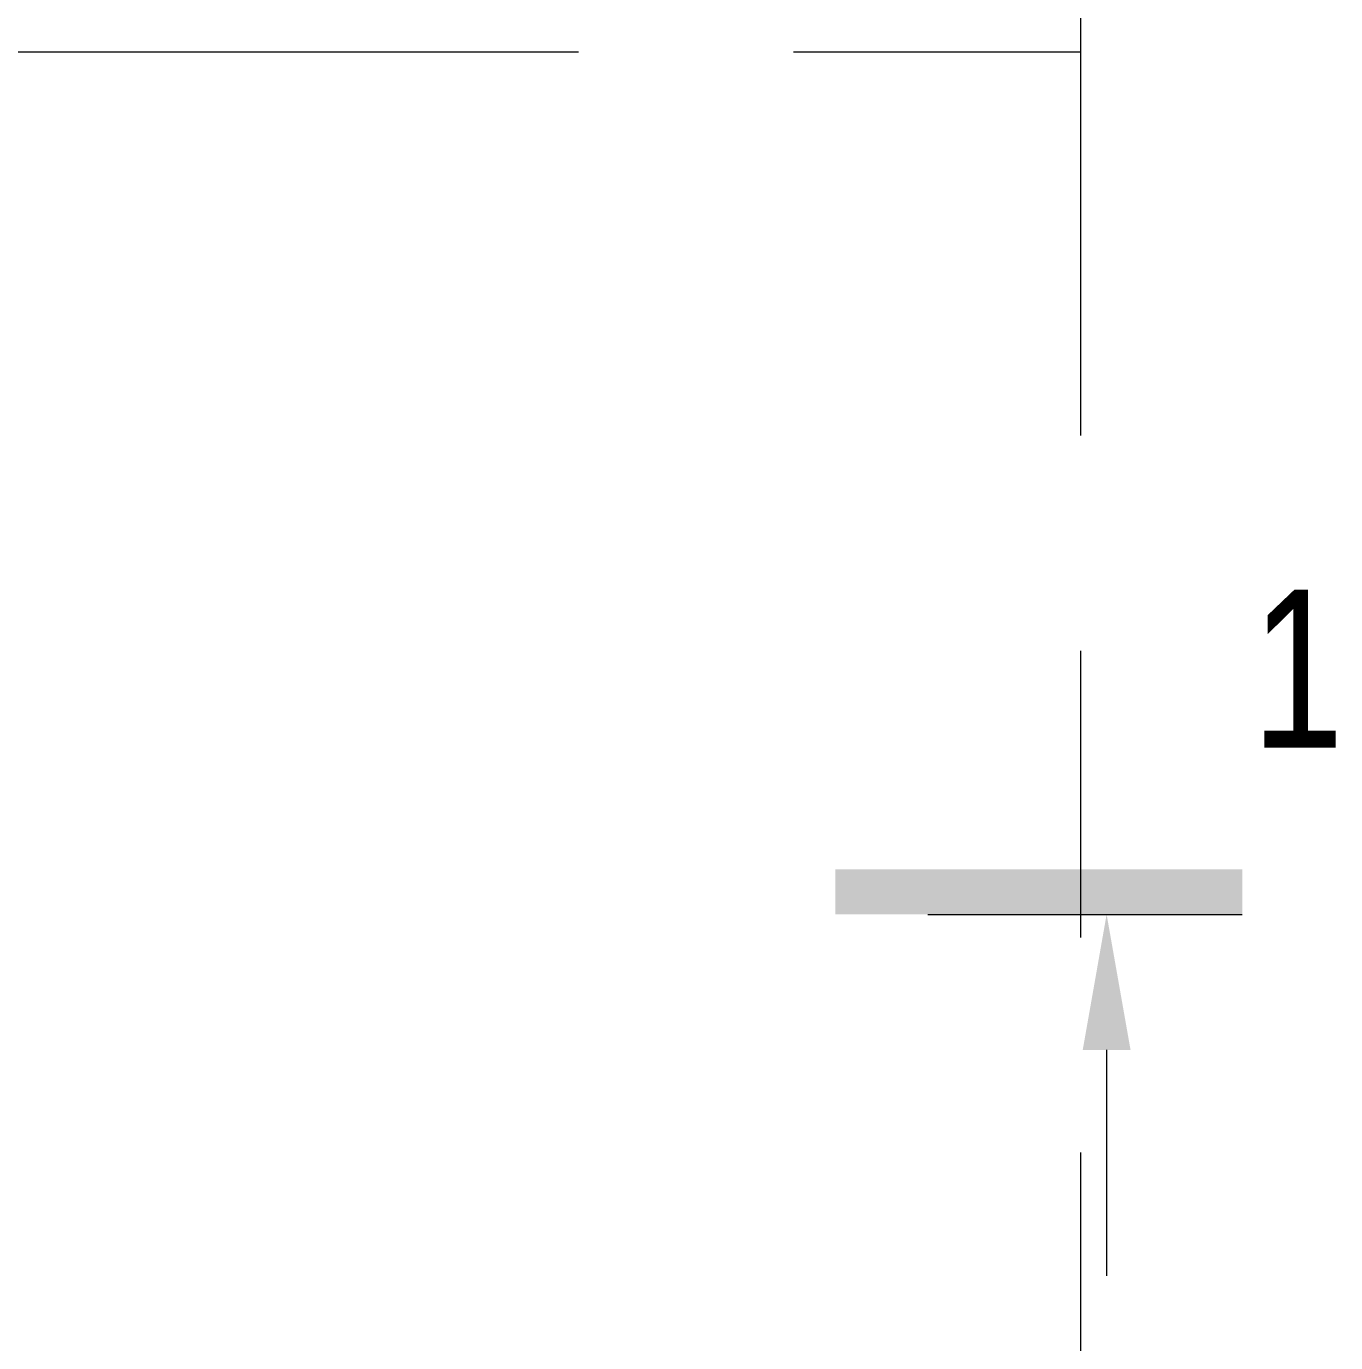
# Model space of a CAD drawing. Header units: millimetres. Extents: x 48966 to 155647, y -43515 to 30475.
# Drawn here: x 145505 to 151301, y -9397 to -3568 of the extents above; entities that cross this region are included whole.
import ezdxf

# ---------------------------------------------------------------- set-up
doc = ezdxf.new("R2010")
doc.units = ezdxf.units.MM
doc.linetypes.add('Осевые', pattern=[6350, 1270, -952.5, 3175, -952.5])
doc.layers.add('Оси-2', color=7, linetype='Осевые', lineweight=9)
doc.layers.add('Разрезы', color=7, linetype='Continuous', lineweight=9)
doc.styles.add('Arial_1', font='arial.ttf', dxfattribs={"width": 0.75, "height": 700})

# ---------------------------------------------------------------- blocks, each defined once
blk = doc.blocks.new('Разрез - Номер спереди-234828-План -1-го этажа на отм_ -10_350')
at = {"layer": 'Разрезы'}
for points in [[(0, 0), (0, 1), (9.004, 1), (9.004, 0)], [(2.471, -3), (3, 0), (3.529, -3)]]:
    blk.add_hatch(color=256, dxfattribs=at).paths.add_polyline_path(points, flags=0)
blk.add_line((3, -3), (3, -8), dxfattribs=at)

msp = doc.modelspace()

# ---------------------------------------------------------------- linework, layer by layer
at = {"layer": 'Оси-2'}
for p, q in [((150171.6, 25417.1), (150171.6, -41737.8)), ((150171.6, -3682.9), (50565.6, -3682.9))]:
    msp.add_line(p, q, dxfattribs=at)
at = {"layer": 'Разрезы'}
msp.add_line((149495.5, -7500.5), (150887.1, -7500.5), dxfattribs=at)

# ---------------------------------------------------------------- block references
at = {"layer": 'Разрезы', "extrusion": (0, 0, -1), "xscale": 199.9999999999999, "yscale": 199.9999999999999, "zscale": 199.9999999999999}
msp.add_blockref('Разрез - Номер спереди-234828-План -1-го этажа на отм_ -10_350', (-150887.1, -7500.5), dxfattribs=at)

# ---------------------------------------------------------------- texts
at = {"layer": 'Разрезы', "insert": (150928.9, -6062.4), "char_height": 700, "width": 505.063, "attachment_point": 1, "style": 'Arial_1'}
msp.add_mtext('\\fArial|b0|i0|c204|p34|;\\W.75;1', dxfattribs=at)

doc.saveas('drawing.dxf')
